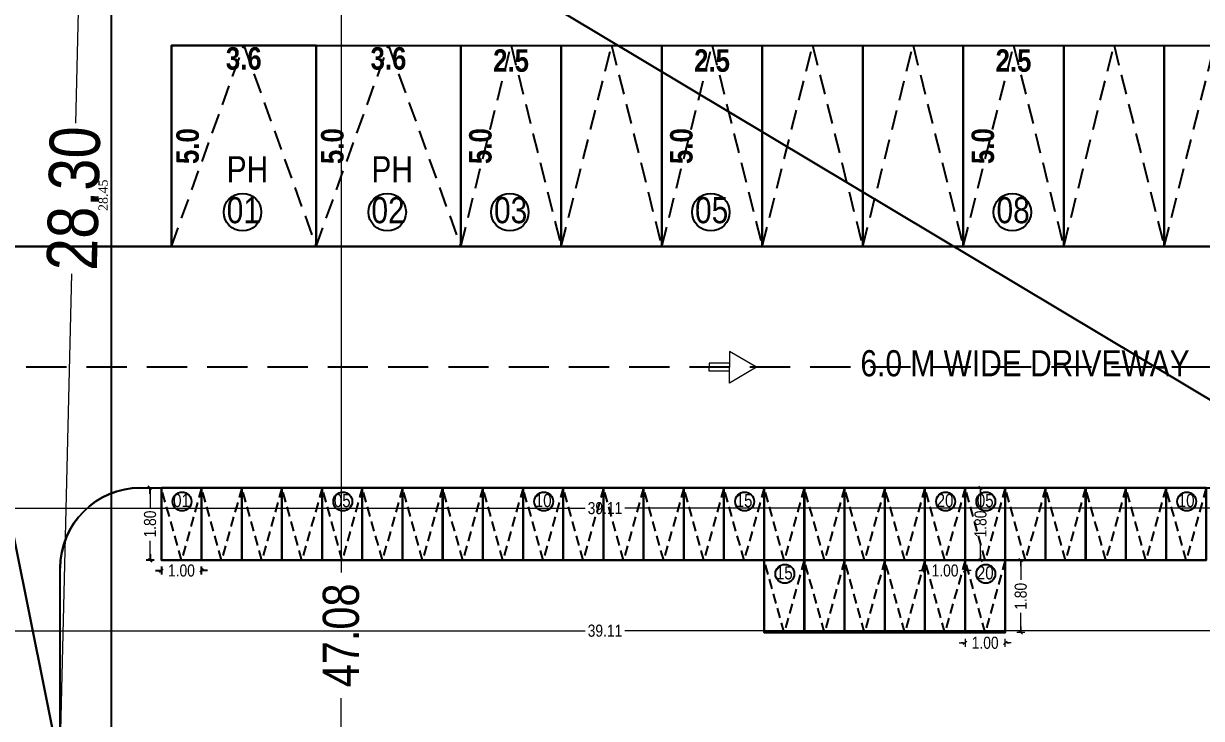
# Model space of a CAD drawing. Header units: metres. Extents: x 113452 to 113666, y -26183 to -26004.
# Drawn here: x 113473.68 to 113502.98, y -26054.95 to -26037.67 of the extents above; entities that cross this region are included whole.
import ezdxf

# ---------------------------------------------------------------- set-up
doc = ezdxf.new("R2010")
doc.units = ezdxf.units.M
doc.header["$MEASUREMENT"] = 0
doc.header["$PDMODE"] = 35
doc.linetypes.add('Dashed', pattern=[0.75, 0.5, -0.25])
doc.linetypes.add('HIDDEN', pattern=[0.375, 0.25, -0.125])
for name, color, linetype, lineweight in [('03-DVW', 6, 'Continuous', 0), ('Dimension', 3, 'Continuous', 13), ('Sym_TEXT', 96, 'Continuous', 25)]:
    doc.layers.add(name, color=color, linetype=linetype, lineweight=lineweight)
for name, color, linetype in [('BLK_1_LVL_0_REAR_SETBACK', 11, 'Continuous'), ('BLK_1_LVL_0_SIDE_SETBACK1', 171, 'Continuous'), ('BLK_2_LVL_0_REAR_SETBACK', 11, 'Continuous'), ('BLK_2_LVL_0_SIDE_SETBACK1', 171, 'Continuous'), ('Customer scope', 34, 'HIDDEN'), ('DA_PARKING', 1, 'Continuous'), ('DRIVEWAY', 255, 'Continuous'), ('PARKING_SLOT', 30, 'Continuous'), ('TWO_WHEELER_PARKING', 2, 'Continuous')]:
    doc.layers.add(name, color=color, linetype=linetype)
doc.layers.add('BLK_1_MAX_HEIGHT_CAL_SET_BACK', color=6, linetype='Continuous', plot=False)
doc.styles.add('Arial', font='swissc.ttf')
doc.styles.get("Standard").update_dxf_attribs({"font": 'swisscb.ttf'})
doc.styles.add('style3', font='times.ttf')
doc.dimstyles.new('FLOOR DIM', dxfattribs={"dimtxt": 0.55, "dimasz": 0.05, "dimexe": 0.075, "dimexo": 0.3, "dimgap": 0.025, "dimtad": 0, "dimdec": 1, "dimzin": 3, "dimdsep": 46, "dimtxsty": 'Standard', "dimblk": 'JM1', "dimcen": -0.09, "dimse1": 1, "dimse2": 1, "dimsd1": 1, "dimsd2": 1, "dimclrd": 5, "dimclre": 250, "dimclrt": 3, "dimazin": 0, "dimtfac": 0.65, "dimtdec": 1, "dimtix": 1, "dimtofl": 0, "dimtmove": 0, "dimatfit": 2, "dimfxl": 0, "dimfrac": 1, "dimtolj": 1, "dimlwd": 18, "dimlwe": -1, "dimarcsym": 0})
doc.dimstyles.new('FLOOR DIM BUILDING DIM', dxfattribs={"dimtxt": 0.3, "dimasz": 0.05, "dimexe": 0.075, "dimexo": 0.3, "dimgap": 0.09, "dimtad": 0, "dimzin": 3, "dimdsep": 46, "dimtxsty": 'Arial', "dimblk": 'JM1', "dimcen": -0.09, "dimse1": 1, "dimse2": 1, "dimclrd": 5, "dimclre": 250, "dimclrt": 3, "dimazin": 0, "dimtfac": 0.65, "dimtix": 1, "dimtofl": 0, "dimtmove": 0, "dimatfit": 2, "dimfxl": 0, "dimfrac": 1, "dimtolj": 1, "dimlwd": 18, "dimlwe": -1, "dimarcsym": 0})
doc.dimstyles.new('V1', dxfattribs={"dimtxt": 0.23, "dimasz": 0.1, "dimexe": 0.18, "dimexo": 0.0625, "dimgap": 0.09, "dimtad": 1, "dimzin": 0, "dimdsep": 46, "dimtxsty": 'style3', "dimcen": 0.09, "dimse1": 1, "dimse2": 1, "dimadec": 0, "dimazin": 0, "dimtfac": 1, "dimtix": 1, "dimtofl": 0, "dimtmove": 2, "dimatfit": 0, "dimfxl": 0, "dimtolj": 1, "dimtzin": 0, "dimarcsym": 0})

# ---------------------------------------------------------------- blocks, each defined once
blk = doc.blocks.new('CCAR')
at = {"color": 121}
blk.add_lwpolyline([(113932.365, -26147.968), (113934.865, -26147.968), (113934.865, -26152.968), (113932.365, -26152.968)], close=True, dxfattribs=at)
at = {"color": 121, "linetype": 'Dashed'}
blk.add_lwpolyline([(113932.365, -26152.968), (113933.615, -26147.968), (113934.865, -26152.968)], dxfattribs=at)
blk = doc.blocks.new('2W')
at = {"layer": 'Customer scope', "color": 171, "linetype": 'Dashed', "ltscale": 0.5}
blk.add_lwpolyline([(113940.921, -26135.247), (113942.72, -26134.747), (113940.921, -26134.248)], dxfattribs=at)
at = {"layer": 'Sym_TEXT', "color": 171}
blk.add_lwpolyline([(113940.921, -26134.248), (113942.72, -26134.248), (113942.72, -26135.247), (113940.921, -26135.247)], close=True, dxfattribs=at)
blk = doc.blocks.new('JM1')
at = {"color": 2}
for p, q in [((0, 2), (0, -2)), ((-3, 0), (0, 0)), ((-0.88, -0.88), (0.88, 0.88))]:
    blk.add_line(p, q, dxfattribs=at)
blk = doc.blocks.new('*D58')
at = {"layer": 'Defpoints', "color": 0, "ltscale": 0.3}
for p in [(113497.099, -26049.217), (113497.099, -26051.015), (113497.484, -26051.015)]:
    blk.add_point(p, dxfattribs=at)
at = {"layer": 'Dimension', "color": 5, "lineweight": 18, "ltscale": 0.3}
for p, q in [((113497.484, -26049.267), (113497.484, -26049.702)), ((113497.484, -26050.965), (113497.484, -26050.53))]:
    blk.add_line(p, q, dxfattribs=at)
at = {"layer": 'Dimension', "color": 5, "lineweight": 18, "ltscale": 0.3, "xscale": 0.05, "yscale": 0.05, "zscale": 0.05}
for p, rotation in [((113497.484, -26049.217), 90), ((113497.484, -26051.015), 270)]:
    blk.add_blockref('JM1', p, dxfattribs=dict(at, rotation=rotation))
at = {"layer": 'Dimension', "color": 3, "ltscale": 0.3, "insert": (113497.484, -26050.116), "char_height": 0.3, "attachment_point": 5, "rotation": 90, "style": 'Arial'}
blk.add_mtext('\\A1;1.80', dxfattribs=at)
blk = doc.blocks.new('*D59')
at = {"layer": 'Defpoints', "color": 0, "ltscale": 0.3}
for p in [(113496.1, -26049.217), (113497.099, -26049.217), (113496.1, -26051.273)]:
    blk.add_point(p, dxfattribs=at)
at = {"layer": 'Dimension', "color": 5, "lineweight": 18, "ltscale": 0.3}
for p, q in [((113496.05, -26051.273), (113496, -26051.273)), ((113497.149, -26051.273), (113497.199, -26051.273))]:
    blk.add_line(p, q, dxfattribs=at)
at = {"layer": 'Dimension', "color": 5, "lineweight": 18, "ltscale": 0.3, "xscale": 0.05, "yscale": 0.05, "zscale": 0.05}
blk.add_blockref('JM1', (113496.1, -26051.273), dxfattribs=at)
at = {"layer": 'Dimension', "color": 5, "lineweight": 18, "ltscale": 0.3, "xscale": 0.05, "yscale": 0.05, "zscale": 0.05, "rotation": 180}
blk.add_blockref('JM1', (113497.099, -26051.273), dxfattribs=at)
at = {"layer": 'Dimension', "color": 3, "ltscale": 0.3, "insert": (113496.6, -26051.273), "char_height": 0.3, "attachment_point": 5, "style": 'Arial'}
blk.add_mtext('\\A1;1.00', dxfattribs=at)
blk = doc.blocks.new('RRRR')
at = {"ltscale": 0.3}
for p, q in [((114222.405, -26129.057), (114222.153, -26129.486)), ((114222.405, -26129.057), (114222.658, -26129.486)), ((114222.153, -26129.486), (114222.405, -26129.486)), ((114222.34, -26129.486), (114222.34, -26129.81)), ((114222.658, -26129.486), (114222.405, -26129.486)), ((114222.47, -26129.486), (114222.47, -26129.81)), ((114222.34, -26129.81), (114222.405, -26129.81)), ((114222.47, -26129.81), (114222.405, -26129.81))]:
    blk.add_line(p, q, dxfattribs=at)
blk = doc.blocks.new('*D201')
at = {"color": 5, "lineweight": 18, "ltscale": 0.3}
for p, q in [((113475.26, -26028.123), (113474.971, -26040.143)), ((113474.592, -26055.913), (113474.881, -26043.894))]:
    blk.add_line(p, q, dxfattribs=at)
at = {"layer": 'Defpoints', "color": 0, "ltscale": 0.3}
for p in [(113475.266, -26027.873), (113475.266, -26027.873), (113474.586, -26056.163)]:
    blk.add_point(p, dxfattribs=at)
at = {"color": 5, "lineweight": 18, "ltscale": 0.3, "xscale": 0.25, "yscale": 0.25, "zscale": 0.25}
for p, rotation in [((113475.266, -26027.873), 88.6243033836828), ((113474.586, -26056.163), 268.6243033836829)]:
    blk.add_blockref('JM1', p, dxfattribs=dict(at, rotation=rotation))
at = {"color": 3, "ltscale": 0.3, "insert": (113474.926, -26042.018), "char_height": 1.25, "attachment_point": 5, "rotation": 88.6243, "style": 'Arial'}
blk.add_mtext('\\A1;28.30', dxfattribs=at)
blk = doc.blocks.new('*D205')
at = {"layer": 'Defpoints', "color": 0}
for p in [(113484.554, -26038.217), (113487.054, -26038.217), (113487.054, -26038.9)]:
    blk.add_point(p, dxfattribs=at)
at = {"layer": 'Dimension', "color": 3, "insert": (113485.804, -26038.593), "char_height": 0.56, "attachment_point": 5}
blk.add_mtext('\\A1;2.5', dxfattribs=at)
blk = doc.blocks.new('*D206')
at = {"layer": 'Defpoints', "color": 0}
for p in [(113487.054, -26038.217), (113485.352, -26043.217), (113487.054, -26043.217)]:
    blk.add_point(p, dxfattribs=at)
at = {"layer": 'Dimension', "color": 3, "insert": (113485.044, -26040.717), "char_height": 0.56, "attachment_point": 5, "rotation": 90}
blk.add_mtext('\\A1;5.0', dxfattribs=at)
blk = doc.blocks.new('*D207')
at = {"color": 5, "lineweight": 18, "ltscale": 0.3}
for p, q in [((113477.055, -26051.273), (113477.005, -26051.273)), ((113478.154, -26051.273), (113478.204, -26051.273))]:
    blk.add_line(p, q, dxfattribs=at)
at = {"layer": 'Defpoints', "color": 0, "ltscale": 0.3}
for p in [(113477.105, -26051.015), (113478.104, -26051.015), (113478.104, -26051.273)]:
    blk.add_point(p, dxfattribs=at)
at = {"color": 5, "lineweight": 18, "ltscale": 0.3, "xscale": 0.05, "yscale": 0.05, "zscale": 0.05}
blk.add_blockref('JM1', (113477.105, -26051.273), dxfattribs=at)
at = {"color": 5, "lineweight": 18, "ltscale": 0.3, "xscale": 0.05, "yscale": 0.05, "zscale": 0.05, "rotation": 180}
blk.add_blockref('JM1', (113478.104, -26051.273), dxfattribs=at)
at = {"color": 3, "ltscale": 0.3, "insert": (113477.604, -26051.273), "char_height": 0.3, "attachment_point": 5, "style": 'Arial'}
blk.add_mtext('\\A1;1.00', dxfattribs=at)
blk = doc.blocks.new('*D208')
at = {"color": 5, "lineweight": 18, "ltscale": 0.3}
for p, q in [((113476.824, -26049.267), (113476.824, -26049.702)), ((113476.824, -26050.965), (113476.824, -26050.53))]:
    blk.add_line(p, q, dxfattribs=at)
at = {"layer": 'Defpoints', "color": 0, "ltscale": 0.3}
for p in [(113476.824, -26049.217), (113477.105, -26049.217), (113477.105, -26051.015)]:
    blk.add_point(p, dxfattribs=at)
at = {"color": 5, "lineweight": 18, "ltscale": 0.3, "xscale": 0.05, "yscale": 0.05, "zscale": 0.05}
for p, rotation in [((113476.824, -26049.217), 90), ((113476.824, -26051.015), 270)]:
    blk.add_blockref('JM1', p, dxfattribs=dict(at, rotation=rotation))
at = {"color": 3, "ltscale": 0.3, "insert": (113476.824, -26050.116), "char_height": 0.3, "attachment_point": 5, "rotation": 90, "style": 'Arial'}
blk.add_mtext('\\A1;1.80', dxfattribs=at)
blk = doc.blocks.new('*D217')
at = {"layer": 'Defpoints', "color": 0}
for p in [(113497.054, -26038.217), (113499.554, -26038.217), (113499.554, -26038.9)]:
    blk.add_point(p, dxfattribs=at)
at = {"layer": 'Dimension', "color": 3, "insert": (113498.304, -26038.593), "char_height": 0.56, "attachment_point": 5}
blk.add_mtext('\\A1;2.5', dxfattribs=at)
blk = doc.blocks.new('*D218')
at = {"layer": 'Defpoints', "color": 0}
for p in [(113499.554, -26038.217), (113497.852, -26043.217), (113499.554, -26043.217)]:
    blk.add_point(p, dxfattribs=at)
at = {"layer": 'Dimension', "color": 3, "insert": (113497.544, -26040.717), "char_height": 0.56, "attachment_point": 5, "rotation": 90}
blk.add_mtext('\\A1;5.0', dxfattribs=at)
blk = doc.blocks.new('ph')
at = {"color": 231, "linetype": 'Dashed'}
for p, q in [((113477.354, -26043.217), (113479.154, -26038.217)), ((113479.154, -26038.217), (113480.954, -26043.217))]:
    blk.add_line(p, q, dxfattribs=at)
at = {"color": 231, "ltscale": 0.3}
blk.add_lwpolyline([(113477.354, -26038.217), (113480.954, -26038.217), (113480.954, -26043.217), (113477.354, -26043.217)], close=True, dxfattribs=at)
blk = doc.blocks.new('*D219')
at = {"layer": 'Defpoints', "color": 0}
for p in [(113477.354, -26038.217), (113480.954, -26038.217), (113480.954, -26038.847)]:
    blk.add_point(p, dxfattribs=at)
at = {"layer": 'Dimension', "color": 3, "insert": (113479.154, -26038.54), "char_height": 0.56, "attachment_point": 5}
blk.add_mtext('\\A1;3.6', dxfattribs=at)
blk = doc.blocks.new('*D220')
at = {"layer": 'Defpoints', "color": 0}
for p in [(113477.354, -26038.217), (113477.354, -26043.217), (113478.069, -26043.217)]:
    blk.add_point(p, dxfattribs=at)
at = {"layer": 'Dimension', "color": 3, "insert": (113477.761, -26040.717), "char_height": 0.56, "attachment_point": 5, "rotation": 90}
blk.add_mtext('\\A1;5.0', dxfattribs=at)
blk = doc.blocks.new('*D221')
at = {"layer": 'Defpoints', "color": 0}
for p in [(113480.954, -26038.217), (113484.554, -26038.217), (113484.554, -26038.847)]:
    blk.add_point(p, dxfattribs=at)
at = {"layer": 'Dimension', "color": 3, "insert": (113482.754, -26038.54), "char_height": 0.56, "attachment_point": 5}
blk.add_mtext('\\A1;3.6', dxfattribs=at)
blk = doc.blocks.new('*D222')
at = {"layer": 'Defpoints', "color": 0}
for p in [(113480.954, -26038.217), (113480.954, -26043.217), (113481.669, -26043.217)]:
    blk.add_point(p, dxfattribs=at)
at = {"layer": 'Dimension', "color": 3, "insert": (113481.361, -26040.717), "char_height": 0.56, "attachment_point": 5, "rotation": 90}
blk.add_mtext('\\A1;5.0', dxfattribs=at)
blk = doc.blocks.new('*D223')
at = {"layer": 'BLK_2_LVL_0_SIDE_SETBACK1', "color": 5, "lineweight": 18, "ltscale": 0.3}
for p, q in [((113468.636, -26052.77), (113487.648, -26052.77)), ((113507.646, -26052.77), (113488.634, -26052.77))]:
    blk.add_line(p, q, dxfattribs=at)
at = {"layer": 'Defpoints', "color": 0, "ltscale": 0.3}
for p in [(113468.586, -26052.77), (113468.586, -26052.77), (113507.696, -26052.77)]:
    blk.add_point(p, dxfattribs=at)
at = {"layer": 'BLK_2_LVL_0_SIDE_SETBACK1', "color": 5, "lineweight": 18, "ltscale": 0.3, "xscale": 0.05, "yscale": 0.05, "zscale": 0.05}
for p, rotation in [((113468.586, -26052.77), 179.9999999999947), ((113507.696, -26052.77), 359.9999999999947)]:
    blk.add_blockref('JM1', p, dxfattribs=dict(at, rotation=rotation))
at = {"layer": 'BLK_2_LVL_0_SIDE_SETBACK1', "color": 3, "ltscale": 0.3, "insert": (113488.141, -26052.77), "char_height": 0.3, "attachment_point": 5, "style": 'Arial'}
blk.add_mtext('\\A1;39.11', dxfattribs=at)
blk = doc.blocks.new('*D225')
at = {"layer": 'Defpoints', "color": 0}
for p in [(113489.554, -26038.217), (113492.054, -26038.217), (113492.054, -26038.9)]:
    blk.add_point(p, dxfattribs=at)
at = {"layer": 'Dimension', "color": 3, "insert": (113490.804, -26038.593), "char_height": 0.56, "attachment_point": 5}
blk.add_mtext('\\A1;2.5', dxfattribs=at)
blk = doc.blocks.new('*D226')
at = {"layer": 'Defpoints', "color": 0}
for p in [(113492.054, -26038.217), (113490.352, -26043.217), (113492.054, -26043.217)]:
    blk.add_point(p, dxfattribs=at)
at = {"layer": 'Dimension', "color": 3, "insert": (113490.044, -26040.717), "char_height": 0.56, "attachment_point": 5, "rotation": 90}
blk.add_mtext('\\A1;5.0', dxfattribs=at)
blk = doc.blocks.new('*D246')
at = {"layer": 'BLK_1_MAX_HEIGHT_CAL_SET_BACK', "color": 5, "lineweight": 18, "ltscale": 0.3}
for p, q in [((113481.576, -26029.494), (113481.576, -26051.319)), ((113481.576, -26076.275), (113481.576, -26054.451))]:
    blk.add_line(p, q, dxfattribs=at)
at = {"layer": 'Defpoints', "color": 0, "ltscale": 0.3}
for p in [(113481.576, -26029.344), (113481.576, -26029.344), (113481.576, -26076.425)]:
    blk.add_point(p, dxfattribs=at)
at = {"layer": 'BLK_1_MAX_HEIGHT_CAL_SET_BACK', "color": 5, "lineweight": 18, "ltscale": 0.3, "xscale": 0.15, "yscale": 0.15, "zscale": 0.15}
for p, rotation in [((113481.576, -26029.344), 90), ((113481.576, -26076.425), 270)]:
    blk.add_blockref('JM1', p, dxfattribs=dict(at, rotation=rotation))
at = {"layer": 'BLK_1_MAX_HEIGHT_CAL_SET_BACK', "color": 3, "ltscale": 0.3, "insert": (113481.576, -26052.885), "char_height": 0.9, "attachment_point": 5, "rotation": 90, "style": 'Arial'}
blk.add_mtext('\\A1;47.08', dxfattribs=at)
blk = doc.blocks.new('*D328')
at = {"layer": 'BLK_1_LVL_0_REAR_SETBACK', "color": 0, "linetype": 'Continuous', "lineweight": -2}
blk.add_line((113475.865, -26056.063), (113475.865, -26027.815), dxfattribs=at)
at = {"layer": 'BLK_1_LVL_0_REAR_SETBACK', "color": 0, "linetype": 'Continuous'}
for points in [[(113475.848, -26027.815), (113475.882, -26027.815), (113475.865, -26027.715)], [(113475.848, -26056.063), (113475.882, -26056.063), (113475.865, -26056.163)]]:
    blk.add_solid(points, dxfattribs=at)
at = {"layer": 'Defpoints', "color": 0, "linetype": 'Continuous'}
for p in [(113474.586, -26027.715), (113475.865, -26027.715), (113474.586, -26056.163)]:
    blk.add_point(p, dxfattribs=at)
at = {"layer": 'BLK_1_LVL_0_REAR_SETBACK', "color": 0, "linetype": 'Continuous', "insert": (113475.658, -26041.939), "char_height": 0.23, "attachment_point": 5, "rotation": 90, "style": 'style3'}
blk.add_mtext('\\A1;28.45', dxfattribs=at)
blk = doc.blocks.new('*D334')
at = {"layer": 'BLK_2_LVL_0_SIDE_SETBACK1', "color": 5, "lineweight": 18, "ltscale": 0.3}
for p, q in [((113468.636, -26049.722), (113487.648, -26049.722)), ((113507.646, -26049.722), (113488.634, -26049.722))]:
    blk.add_line(p, q, dxfattribs=at)
at = {"layer": 'Defpoints', "color": 0, "ltscale": 0.3}
for p in [(113468.586, -26049.722), (113468.586, -26049.722), (113507.696, -26049.722)]:
    blk.add_point(p, dxfattribs=at)
at = {"layer": 'BLK_2_LVL_0_SIDE_SETBACK1', "color": 5, "lineweight": 18, "ltscale": 0.3, "xscale": 0.05, "yscale": 0.05, "zscale": 0.05, "rotation": 180}
blk.add_blockref('JM1', (113468.586, -26049.722), dxfattribs=at)
at = {"layer": 'BLK_2_LVL_0_SIDE_SETBACK1', "color": 5, "lineweight": 18, "ltscale": 0.3, "xscale": 0.05, "yscale": 0.05, "zscale": 0.05}
blk.add_blockref('JM1', (113507.696, -26049.722), dxfattribs=at)
at = {"layer": 'BLK_2_LVL_0_SIDE_SETBACK1', "color": 3, "ltscale": 0.3, "insert": (113488.141, -26049.722), "char_height": 0.3, "attachment_point": 5, "style": 'Arial'}
blk.add_mtext('\\A1;39.11', dxfattribs=at)
blk = doc.blocks.new('*D344')
at = {"layer": 'Defpoints', "color": 0, "ltscale": 0.3}
for p in [(113498.099, -26051.015), (113498.099, -26052.813), (113498.484, -26052.813)]:
    blk.add_point(p, dxfattribs=at)
at = {"layer": 'Dimension', "color": 5, "lineweight": 18, "ltscale": 0.3}
for p, q in [((113498.484, -26051.065), (113498.484, -26051.5)), ((113498.484, -26052.763), (113498.484, -26052.328))]:
    blk.add_line(p, q, dxfattribs=at)
at = {"layer": 'Dimension', "color": 5, "lineweight": 18, "ltscale": 0.3, "xscale": 0.05, "yscale": 0.05, "zscale": 0.05}
for p, rotation in [((113498.484, -26051.015), 90), ((113498.484, -26052.813), 270)]:
    blk.add_blockref('JM1', p, dxfattribs=dict(at, rotation=rotation))
at = {"layer": 'Dimension', "color": 3, "ltscale": 0.3, "insert": (113498.484, -26051.914), "char_height": 0.3, "attachment_point": 5, "rotation": 90, "style": 'Arial'}
blk.add_mtext('\\A1;1.80', dxfattribs=at)
blk = doc.blocks.new('*D345')
at = {"layer": 'Defpoints', "color": 0, "ltscale": 0.3}
for p in [(113497.099, -26051.015), (113498.099, -26051.015), (113497.099, -26053.071)]:
    blk.add_point(p, dxfattribs=at)
at = {"layer": 'Dimension', "color": 5, "lineweight": 18, "ltscale": 0.3}
for p, q in [((113497.049, -26053.071), (113496.999, -26053.071)), ((113498.149, -26053.071), (113498.199, -26053.071))]:
    blk.add_line(p, q, dxfattribs=at)
at = {"layer": 'Dimension', "color": 5, "lineweight": 18, "ltscale": 0.3, "xscale": 0.05, "yscale": 0.05, "zscale": 0.05}
blk.add_blockref('JM1', (113497.099, -26053.071), dxfattribs=at)
at = {"layer": 'Dimension', "color": 5, "lineweight": 18, "ltscale": 0.3, "xscale": 0.05, "yscale": 0.05, "zscale": 0.05, "rotation": 180}
blk.add_blockref('JM1', (113498.099, -26053.071), dxfattribs=at)
at = {"layer": 'Dimension', "color": 3, "ltscale": 0.3, "insert": (113497.599, -26053.071), "char_height": 0.3, "attachment_point": 5, "style": 'Arial'}
blk.add_mtext('\\A1;1.00', dxfattribs=at)

msp = doc.modelspace()

# ---------------------------------------------------------------- linework, layer by layer
at = {"color": 34, "ltscale": 0.3}
for p, q in [((113470.58645, -26043.21663), (113524.14683, -26043.21663)), ((113476.58645, -26049.21663), (113524.34358, -26049.21663)), ((113474.58645, -26135.21897), (113474.58645, -26051.21663))]:
    msp.add_line(p, q, dxfattribs=at)
at = {"color": 6, "linetype": 'Dashed', "ltscale": 2}
msp.add_line((113524.2452, -26046.21663), (113473.58645, -26046.21663), dxfattribs=at)
at = {"color": 34, "ltscale": 0.3}
for centre, radius in [((113479.12453, -26042.35846), 0.4669), ((113482.72453, -26042.35846), 0.4669), ((113485.77453, -26042.35846), 0.4669), ((113490.77453, -26042.35846), 0.4669), ((113498.27453, -26042.35846), 0.4669), ((113477.61917, -26049.55559), 0.23472), ((113481.61815, -26049.55559), 0.23472), ((113486.61687, -26049.55559), 0.23472), ((113491.61559, -26049.55559), 0.23472), ((113496.61431, -26049.55559), 0.23472), ((113497.61405, -26049.55559), 0.23472), ((113502.61277, -26049.55559), 0.23472), ((113492.61533, -26051.35391), 0.23472), ((113497.61405, -26051.35391), 0.23472)]:
    msp.add_circle(centre, radius, dxfattribs=at)
msp.add_arc((113476.58645, -26051.21663), 2, 90, 180, dxfattribs=at)
at = {"layer": 'BLK_1_LVL_0_REAR_SETBACK', "linetype": 'Continuous'}
msp.add_lwpolyline([(113524.35193, -26042.45339), (113515.13018, -26037.16523), (113468.58645, -26026.31647), (113474.58645, -26056.16335), (113518.78645, -26056.16335)], close=True, dxfattribs=at)
at = {"layer": 'BLK_1_LVL_0_SIDE_SETBACK1', "linetype": 'Continuous'}
msp.add_lwpolyline([(113474.58645, -26056.16335), (113468.58645, -26026.31647), (113468.58645, -26135.21897), (113474.58645, -26076.42535)], close=True, dxfattribs=at)
at = {"layer": 'BLK_2_LVL_0_REAR_SETBACK', "ltscale": 0.3}
msp.add_lwpolyline([(113524.35193, -26042.45339), (113515.13018, -26037.16523), (113468.58645, -26026.31647), (113507.69634, -26049.72184), (113518.36434, -26049.72184)], close=True, dxfattribs=at)
at = {"layer": 'BLK_2_LVL_0_SIDE_SETBACK1', "ltscale": 0.3}
msp.add_lwpolyline([(113507.69634, -26052.76984), (113507.69634, -26049.72184), (113468.58645, -26026.31647), (113468.58645, -26135.21897)], close=True, dxfattribs=at)
at = {"layer": 'DA_PARKING', "ltscale": 0.3}
for points in [[(113480.95384, -26038.21663), (113477.35384, -26038.21663), (113477.35384, -26043.21663), (113480.95384, -26043.21663)], [(113480.95384, -26038.21663), (113484.55384, -26038.21663), (113484.55384, -26043.21663), (113480.95384, -26043.21663)]]:
    msp.add_lwpolyline(points, close=True, dxfattribs=at)
at = {"layer": 'DRIVEWAY', "ltscale": 0.3}
msp.add_lwpolyline([(113468.58645, -26135.21897), (113474.58645, -26135.21897), (113474.58645, -26051.21663, -0.41421356), (113476.58645, -26049.21663), (113524.34358, -26049.21663), (113524.14683, -26043.21663), (113470.58645, -26043.21663, 0.41421356), (113468.58645, -26045.21663)], format="xyb", close=True, dxfattribs=at)
at = {"layer": 'PARKING_SLOT', "ltscale": 0.3}
for points in [[(113484.55384, -26038.21663), (113487.05384, -26038.21663), (113487.05384, -26043.21663), (113484.55384, -26043.21663)], [(113487.05384, -26038.21663), (113489.55384, -26038.21663), (113489.55384, -26043.21663), (113487.05384, -26043.21663)], [(113489.55384, -26038.21663), (113492.05384, -26038.21663), (113492.05384, -26043.21663), (113489.55384, -26043.21663)], [(113492.05384, -26038.21663), (113494.55384, -26038.21663), (113494.55384, -26043.21663), (113492.05384, -26043.21663)], [(113494.55384, -26038.21663), (113497.05384, -26038.21663), (113497.05384, -26043.21663), (113494.55384, -26043.21663)], [(113497.05384, -26038.21663), (113499.55384, -26038.21663), (113499.55384, -26043.21663), (113497.05384, -26043.21663)], [(113499.55384, -26038.21663), (113502.05384, -26038.21663), (113502.05384, -26043.21663), (113499.55384, -26043.21663)], [(113502.05384, -26038.21663), (113504.55384, -26038.21663), (113504.55384, -26043.21663), (113502.05384, -26043.21663)]]:
    msp.add_lwpolyline(points, close=True, dxfattribs=at)
at = {"layer": 'TWO_WHEELER_PARKING', "ltscale": 0.3}
for points in [[(113477.10459, -26049.21663), (113478.10433, -26049.21663), (113478.10433, -26051.01495), (113477.10459, -26051.01495)], [(113478.10433, -26049.21663), (113479.10407, -26049.21663), (113479.10407, -26051.01495), (113478.10433, -26051.01495)], [(113479.10407, -26049.21663), (113480.10382, -26049.21663), (113480.10382, -26051.01495), (113479.10407, -26051.01495)], [(113480.10382, -26049.21663), (113481.10356, -26049.21663), (113481.10356, -26051.01495), (113480.10382, -26051.01495)], [(113481.10356, -26049.21663), (113482.10331, -26049.21663), (113482.10331, -26051.01495), (113481.10356, -26051.01495)], [(113482.10331, -26049.21663), (113483.10305, -26049.21663), (113483.10305, -26051.01495), (113482.10331, -26051.01495)], [(113483.10305, -26049.21663), (113484.10279, -26049.21663), (113484.10279, -26051.01495), (113483.10305, -26051.01495)], [(113484.10279, -26049.21663), (113485.10254, -26049.21663), (113485.10254, -26051.01495), (113484.10279, -26051.01495)], [(113485.10254, -26049.21663), (113486.10228, -26049.21663), (113486.10228, -26051.01495), (113485.10254, -26051.01495)], [(113486.10228, -26049.21663), (113487.10203, -26049.21663), (113487.10203, -26051.01495), (113486.10228, -26051.01495)], [(113487.10203, -26049.21663), (113488.10177, -26049.21663), (113488.10177, -26051.01495), (113487.10203, -26051.01495)], [(113488.10177, -26049.21663), (113489.10151, -26049.21663), (113489.10151, -26051.01495), (113488.10177, -26051.01495)], [(113489.10151, -26049.21663), (113490.10126, -26049.21663), (113490.10126, -26051.01495), (113489.10151, -26051.01495)], [(113490.10126, -26049.21663), (113491.101, -26049.21663), (113491.101, -26051.01495), (113490.10126, -26051.01495)], [(113491.101, -26049.21663), (113492.10075, -26049.21663), (113492.10075, -26051.01495), (113491.101, -26051.01495)], [(113492.10075, -26049.21663), (113493.10049, -26049.21663), (113493.10049, -26051.01495), (113492.10075, -26051.01495)], [(113493.10049, -26049.21663), (113494.10023, -26049.21663), (113494.10023, -26051.01495), (113493.10049, -26051.01495)], [(113494.10023, -26049.21663), (113495.09998, -26049.21663), (113495.09998, -26051.01495), (113494.10023, -26051.01495)], [(113495.09998, -26049.21663), (113496.09972, -26049.21663), (113496.09972, -26051.01495), (113495.09998, -26051.01495)], [(113496.09972, -26049.21663), (113497.09947, -26049.21663), (113497.09947, -26051.01495), (113496.09972, -26051.01495)], [(113497.09947, -26049.21663), (113498.09921, -26049.21663), (113498.09921, -26051.01495), (113497.09947, -26051.01495)], [(113498.09921, -26049.21663), (113499.09895, -26049.21663), (113499.09895, -26051.01495), (113498.09921, -26051.01495)], [(113499.09895, -26049.21663), (113500.0987, -26049.21663), (113500.0987, -26051.01495), (113499.09895, -26051.01495)], [(113500.0987, -26049.21663), (113501.09844, -26049.21663), (113501.09844, -26051.01495), (113500.0987, -26051.01495)], [(113501.09844, -26049.21663), (113502.09819, -26049.21663), (113502.09819, -26051.01495), (113501.09844, -26051.01495)], [(113502.09819, -26049.21663), (113503.09793, -26049.21663), (113503.09793, -26051.01495), (113502.09819, -26051.01495)], [(113492.10075, -26051.01495), (113493.10049, -26051.01495), (113493.10049, -26052.81327), (113492.10075, -26052.81327)], [(113493.10049, -26051.01495), (113494.10023, -26051.01495), (113494.10023, -26052.81327), (113493.10049, -26052.81327)], [(113494.10023, -26051.01495), (113495.09998, -26051.01495), (113495.09998, -26052.81327), (113494.10023, -26052.81327)], [(113495.09998, -26051.01495), (113496.09972, -26051.01495), (113496.09972, -26052.81327), (113495.09998, -26052.81327)], [(113496.09972, -26051.01495), (113497.09947, -26051.01495), (113497.09947, -26052.81327), (113496.09972, -26052.81327)], [(113497.09947, -26051.01495), (113498.09921, -26051.01495), (113498.09921, -26052.81327), (113497.09947, -26052.81327)]]:
    msp.add_lwpolyline(points, close=True, dxfattribs=at)

# ---------------------------------------------------------------- block references
for name, p in [('ph', (0, 0)), ('ph', (3.6, 0)), ('CCAR', (-447.81089, 109.75183)), ('CCAR', (-445.31089, 109.75183)), ('CCAR', (-442.81089, 109.75183)), ('CCAR', (-440.31089, 109.75183)), ('CCAR', (-437.81089, 109.75183)), ('CCAR', (-435.31089, 109.75183)), ('CCAR', (-432.81089, 109.75183)), ('CCAR', (-430.31089, 109.75183))]:
    msp.add_blockref(name, p)
at = {"xscale": -1, "rotation": 89.9999999997539}
for p in [(87342.85697, 87891.70475), (87343.85672, 87891.70475), (87344.85646, 87891.70475), (87345.8562, 87891.70475), (87346.85595, 87891.70475), (87347.85569, 87891.70475), (87348.85544, 87891.70475), (87349.85518, 87891.70475), (87350.85492, 87891.70475), (87351.85467, 87891.70475), (87352.85441, 87891.70475), (87353.85416, 87891.70475), (87354.8539, 87891.70475), (87355.85364, 87891.70475), (87356.85339, 87891.70475), (87357.85313, 87891.70475), (87358.85288, 87891.70475), (87359.85262, 87891.70475), (87360.85236, 87891.70475), (87361.85211, 87891.70475), (87362.85185, 87891.70475), (87363.8516, 87891.70475), (87364.85134, 87891.70475), (87365.85108, 87891.70475), (87366.85083, 87891.70475), (87367.85057, 87891.70475), (87357.85313, 87889.90643), (87358.85288, 87889.90643), (87359.85262, 87889.90643), (87360.85236, 87889.90643), (87361.85211, 87889.90643), (87362.85185, 87889.90643)]:
    msp.add_blockref('2W', p, dxfattribs=at)
at = {"layer": '03-DVW', "xscale": 1.566783289363228, "yscale": 1.566783289363228, "zscale": 1.566783289363228, "rotation": 270}
msp.add_blockref('RRRR', (154430.4834, 152915.53927), dxfattribs=at)

# ---------------------------------------------------------------- texts
for s, insert, char_height, width, attachment_point in [('{\\fSwis721 Cn BT|b0|i0|c0|p34;PH}', (113478.72985, -26040.96732), 0.65, 8.8916639, 1), ('{\\fSwis721 Cn BT|b0|i0|c0|p34;PH}', (113482.32985, -26040.96732), 0.65, 8.8916639, 1), ('{\\fSwis721 Cn BT|b0|i0|c0|p34;01}', (113478.72985, -26041.98506), 0.65, 8.8916639, 1), ('{\\fSwis721 Cn BT|b0|i0|c0|p34;02}', (113482.32985, -26041.98506), 0.65, 8.8916639, 1), ('{\\fSwis721 Cn BT|b0|i0|c0|p34;03}', (113485.37985, -26041.98506), 0.65, 8.8916639, 1), ('{\\fSwis721 Cn BT|b0|i0|c0|p34;05}', (113490.37985, -26041.98506), 0.65, 8.8916639, 1), ('{\\fSwis721 Cn BT|b0|i0|c0|p34;08}', (113497.87985, -26041.98506), 0.65, 8.8916639, 1), ('{\\fSwis721 Cn BT|b0|i0|c0|p34;6.0 M WIDE DRIVEWAY}', (113502.68648, -26045.79237), 0.65, 8.8916639, 3), ('{\\fSwis721 Cn BT|b0|i0|c0|p34;01}', (113477.81366, -26049.36788), 0.3267621, 4.4699359, 3), ('{\\fSwis721 Cn BT|b0|i0|c0|p34;05}', (113481.81264, -26049.36788), 0.3267621, 4.4699359, 3), ('{\\fSwis721 Cn BT|b0|i0|c0|p34;10}', (113486.81136, -26049.36788), 0.3267621, 4.4699359, 3), ('{\\fSwis721 Cn BT|b0|i0|c0|p34;15}', (113491.81008, -26049.36788), 0.3267621, 4.4699359, 3), ('{\\fSwis721 Cn BT|b0|i0|c0|p34;20}', (113496.8088, -26049.36788), 0.3267621, 4.4699359, 3), ('{\\fSwis721 Cn BT|b0|i0|c0|p34;05}', (113497.80854, -26049.36788), 0.3267621, 4.4699359, 3), ('{\\fSwis721 Cn BT|b0|i0|c0|p34;10}', (113502.80726, -26049.36788), 0.3267621, 4.4699359, 3), ('{\\fSwis721 Cn BT|b0|i0|c0|p34;15}', (113492.80982, -26051.1662), 0.3267621, 4.4699359, 3), ('{\\fSwis721 Cn BT|b0|i0|c0|p34;20}', (113497.80854, -26051.1662), 0.3267621, 4.4699359, 3)]:
    msp.add_mtext(s, dxfattribs=dict(insert=insert, char_height=char_height, width=width, attachment_point=attachment_point))

# ---------------------------------------------------------------- dimensions: what is measured, and where the dimension line sits
at = {"color": 114, "ltscale": 0.3}
dim = msp.add_aligned_dim(p1=(113474.58645, -26056.16335), p2=(113475.26583, -26027.87335), distance=0, dimstyle='FLOOR DIM BUILDING DIM', override={"dimtxt": 1.25, "dimasz": 0.25, "dimpost": '\\X'}, dxfattribs=at)
dim.commit()
dim.dimension.update_dxf_attribs({"geometry": '*D201', "text_midpoint": (113474.92614, -26042.01835)})
at = {"ltscale": 0.3}
dim = msp.add_linear_dim(base=(113476.82354, -26049.21663), p1=(113477.10459, -26051.01495), p2=(113477.10459, -26049.21663), angle=90, dimstyle='FLOOR DIM BUILDING DIM', override={"dimpost": '\\X'}, dxfattribs=at)
dim.commit()
dim.dimension.update_dxf_attribs({"geometry": '*D208', "text_midpoint": (113476.82354, -26050.11579)})
dim = msp.add_linear_dim(base=(113478.10433, -26051.27342), p1=(113477.10459, -26051.01495), p2=(113478.10433, -26051.01495), dimstyle='FLOOR DIM BUILDING DIM', override={"dimpost": '\\X'}, dxfattribs=at)
dim.commit()
dim.dimension.update_dxf_attribs({"geometry": '*D207', "text_midpoint": (113477.60446, -26051.27342)})
at = {"layer": 'BLK_1_LVL_0_REAR_SETBACK', "linetype": 'Continuous'}
dim = msp.add_aligned_dim(p1=(113474.58645, -26056.16335), p2=(113474.58645, -26027.71499), distance=-1.2787, dimstyle='V1', override={"dimarcsym": 1}, dxfattribs=at)
dim.commit()
dim.dimension.update_dxf_attribs({"geometry": '*D328', "text_midpoint": (113475.65783, -26041.93917)})
at = {"layer": 'BLK_1_MAX_HEIGHT_CAL_SET_BACK', "ltscale": 0.3}
dim = msp.add_linear_dim(base=(113481.57645, -26029.34427), p1=(113481.57645, -26076.42535), p2=(113481.57645, -26029.34427), angle=90, dimstyle='FLOOR DIM BUILDING DIM', override={"dimscale": 3, "dimpost": '\\X'}, dxfattribs=at)
dim.commit()
dim.dimension.update_dxf_attribs({"geometry": '*D246', "text_midpoint": (113481.57645, -26052.88481)})
at = {"layer": 'BLK_2_LVL_0_SIDE_SETBACK1', "ltscale": 0.3}
for p1, p2, picture, middle in [((113507.69634, -26049.72184), (113468.58645, -26049.72184), '*D334', (113488.14139, -26049.72184)), ((113507.69634, -26052.76984), (113468.58645, -26052.76984), '*D223', (113488.14139, -26052.76984))]:
    dim = msp.add_aligned_dim(p1=p1, p2=p2, distance=0, dimstyle='FLOOR DIM BUILDING DIM', override={"dimpost": '\\X'}, dxfattribs=at)
    dim.commit()
    dim.dimension.update_dxf_attribs({"geometry": picture, "text_midpoint": middle})
at = {"layer": 'Dimension'}
for base, p1, p2, picture, middle in [((113480.95384, -26038.84706), (113477.35384, -26038.21663), (113480.95384, -26038.21663), '*D219', (113479.15384, -26038.53997)), ((113484.55384, -26038.84706), (113480.95384, -26038.21663), (113484.55384, -26038.21663), '*D221', (113482.75384, -26038.53997))]:
    dim = msp.add_linear_dim(base=base, p1=p1, p2=p2, dimstyle='FLOOR DIM', override={"dimscale": 0.8, "dimtxt": 0.7, "dimtad": 1, "dimpost": '\\X'}, dxfattribs=at)
    dim.commit()
    dim.dimension.update_dxf_attribs({"geometry": picture, "text_midpoint": middle})
for base, p1, p2, picture, middle in [((113478.06875, -26043.21663), (113477.35384, -26038.21663), (113477.35384, -26043.21663), '*D220', (113477.7613, -26040.71663)), ((113481.66875, -26043.21663), (113480.95384, -26038.21663), (113480.95384, -26043.21663), '*D222', (113481.3613, -26040.71663))]:
    dim = msp.add_linear_dim(base=base, p1=p1, p2=p2, angle=90, dimstyle='FLOOR DIM', override={"dimscale": 0.8, "dimtxt": 0.7, "dimtad": 1, "dimpost": '\\X'}, dxfattribs=at)
    dim.commit()
    dim.dimension.update_dxf_attribs({"geometry": picture, "text_midpoint": middle})
for base, p1, p2, picture, middle in [((113487.05384, -26038.90004), (113484.55384, -26038.21663), (113487.05384, -26038.21663), '*D205', (113485.80384, -26038.90004)), ((113492.05384, -26038.90004), (113489.55384, -26038.21663), (113492.05384, -26038.21663), '*D225', (113490.80384, -26038.90004)), ((113499.55384, -26038.90004), (113497.05384, -26038.21663), (113499.55384, -26038.21663), '*D217', (113498.30384, -26038.90004))]:
    dim = msp.add_linear_dim(base=base, p1=p1, p2=p2, dimstyle='FLOOR DIM', override={"dimscale": 0.8, "dimtxt": 0.7, "dimtad": 1, "dimpost": '\\X'}, dxfattribs=at)
    dim.commit()
    dim.dimension.update_dxf_attribs({"geometry": picture, "text_midpoint": middle, "dimtype": 160})
for base, p1, p2, picture, middle in [((113485.35176, -26043.21663), (113487.05384, -26038.21663), (113487.05384, -26043.21663), '*D206', (113485.35176, -26040.71663)), ((113490.35176, -26043.21663), (113492.05384, -26038.21663), (113492.05384, -26043.21663), '*D226', (113490.35176, -26040.71663)), ((113497.85176, -26043.21663), (113499.55384, -26038.21663), (113499.55384, -26043.21663), '*D218', (113497.85176, -26040.71663))]:
    dim = msp.add_linear_dim(base=base, p1=p1, p2=p2, angle=90, dimstyle='FLOOR DIM', override={"dimscale": 0.8, "dimtxt": 0.7, "dimtad": 1, "dimpost": '\\X'}, dxfattribs=at)
    dim.commit()
    dim.dimension.update_dxf_attribs({"geometry": picture, "text_midpoint": middle, "dimtype": 160})
at = {"layer": 'Dimension', "ltscale": 0.3}
for base, p1, p2, angle, picture, middle in [((113496.09972, -26051.27303), (113497.09947, -26049.21663), (113496.09972, -26049.21663), 180, '*D59', (113496.59959, -26051.27303)), ((113497.48391, -26051.01495), (113497.09947, -26049.21663), (113497.09947, -26051.01495), 270, '*D58', (113497.48391, -26050.11579)), ((113497.09947, -26053.07135), (113498.09921, -26051.01495), (113497.09947, -26051.01495), 180, '*D345', (113497.59934, -26053.07135)), ((113498.48366, -26052.81327), (113498.09921, -26051.01495), (113498.09921, -26052.81327), 270, '*D344', (113498.48366, -26051.91411))]:
    dim = msp.add_linear_dim(base=base, p1=p1, p2=p2, angle=angle, dimstyle='FLOOR DIM BUILDING DIM', override={"dimpost": '\\X'}, dxfattribs=at)
    dim.commit()
    dim.dimension.update_dxf_attribs({"geometry": picture, "text_midpoint": middle})

doc.saveas('drawing.dxf')
